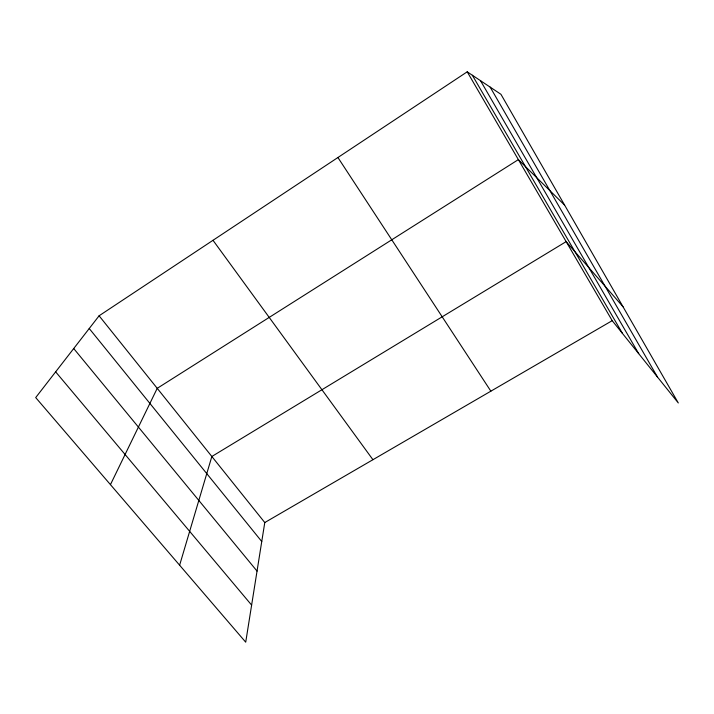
<?xml version="1.0" encoding="UTF-8"?>
<svg xmlns="http://www.w3.org/2000/svg" width="714" height="714" viewBox="0 0 714 714"><rect width="100%" height="100%" fill="white"/><g stroke="black" fill="none" stroke-linecap="round" stroke-linejoin="round"><path stroke-width="1.07" d="M99.094 315.793L264.778 522.55L245.714 642.181L35.7 397.582L99.094 315.793L467.215 71.819L500.951 94.31L678.3 402.964L612.201 320.666L467.215 71.819M179.625 565.202L211.844 456.487L566.148 241.635L623.019 306.752M110.447 484.636L157.223 388.327L518.364 159.615L564.631 205.141M264.778 522.55L612.201 320.666M55.647 371.842L251.623 605.106M73.712 348.539L257.04 571.093M89.232 328.511L261.761 541.515M213.004 240.297L372.931 459.7M337.918 157.508L490.866 391.174M480.513 80.691L638.7 353.653M472.347 75.247L622.501 333.483M490.152 87.108L657.523 377.099"/></g></svg>
